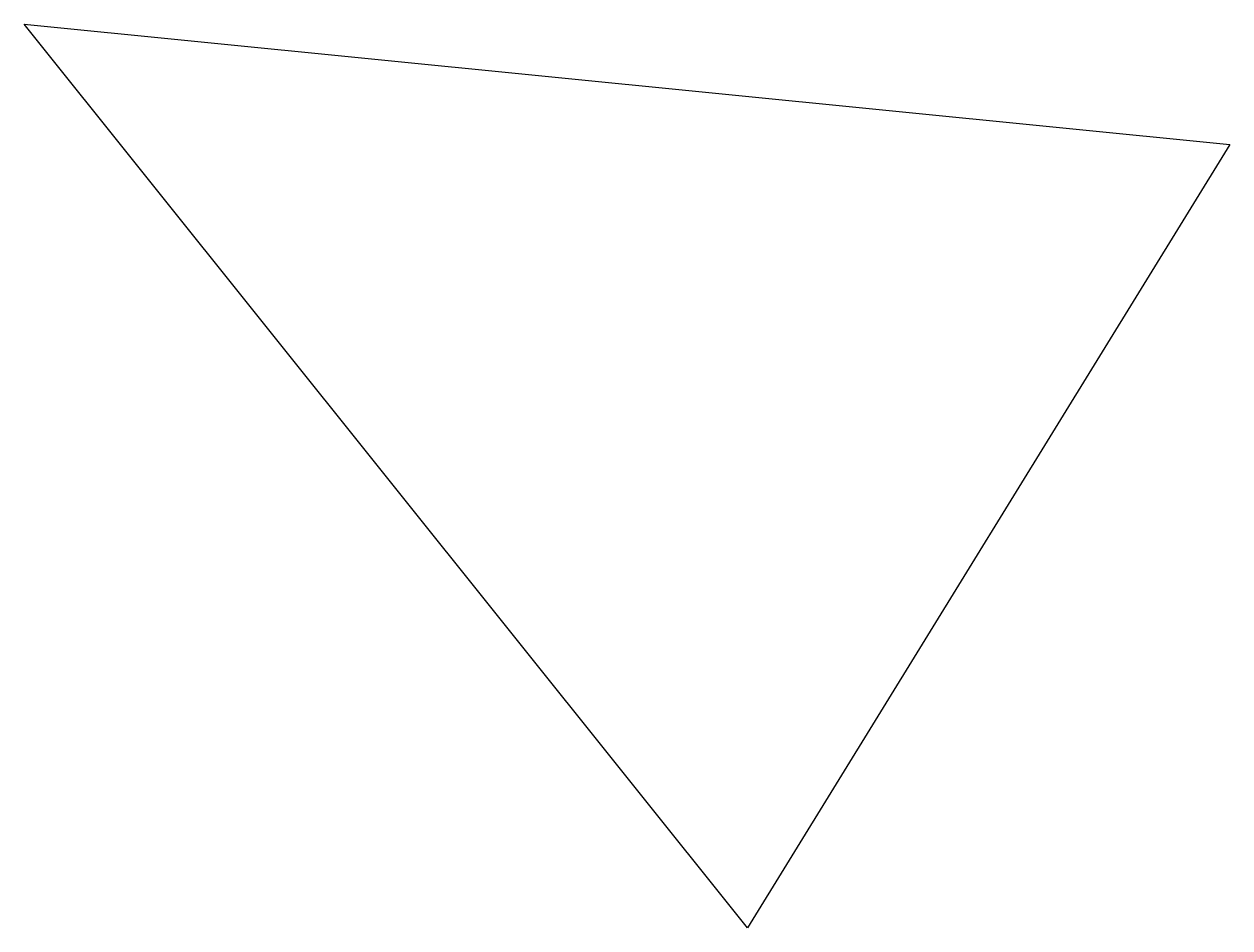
# Model space of a CAD drawing. Units: millimetres at full size, sheet at 1:100. Extents: x -9429 to 2816, y -6551 to 2633.
import ezdxf

# ---------------------------------------------------------------- set-up
doc = ezdxf.new("R2010")
doc.units = ezdxf.units.MM
doc.header["$LTSCALE"] = 100
doc.layers.add('0-0', color=7, linetype='Continuous')

msp = doc.modelspace()

# ---------------------------------------------------------------- linework, layer by layer
at = {"layer": '0-0'}
msp.add_lwpolyline([(-9428.6, 2632.7), (2816.3, 1408.2), (-2081.6, -6551)], close=True, dxfattribs=at)

doc.saveas('drawing.dxf')
